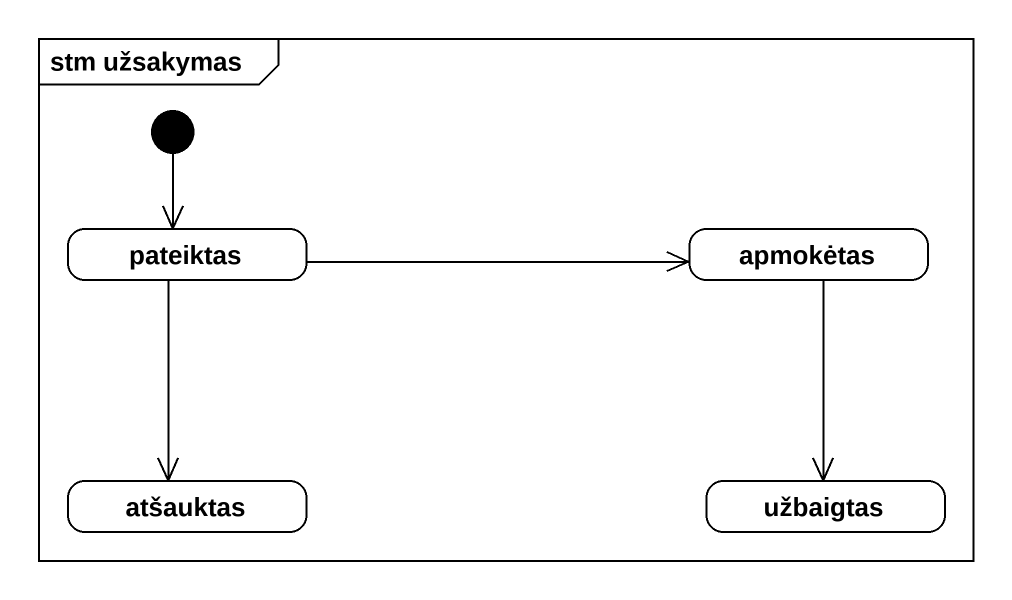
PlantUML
@startuml
mainframe stm užsakymas
hide empty description
state pateiktas
state apmokėtas
state atšauktas
state užbaigtas
[*] --> pateiktas
pateiktas -right-> apmokėtas
pateiktas --> atšauktas
apmokėtas --> užbaigtas
@enduml
